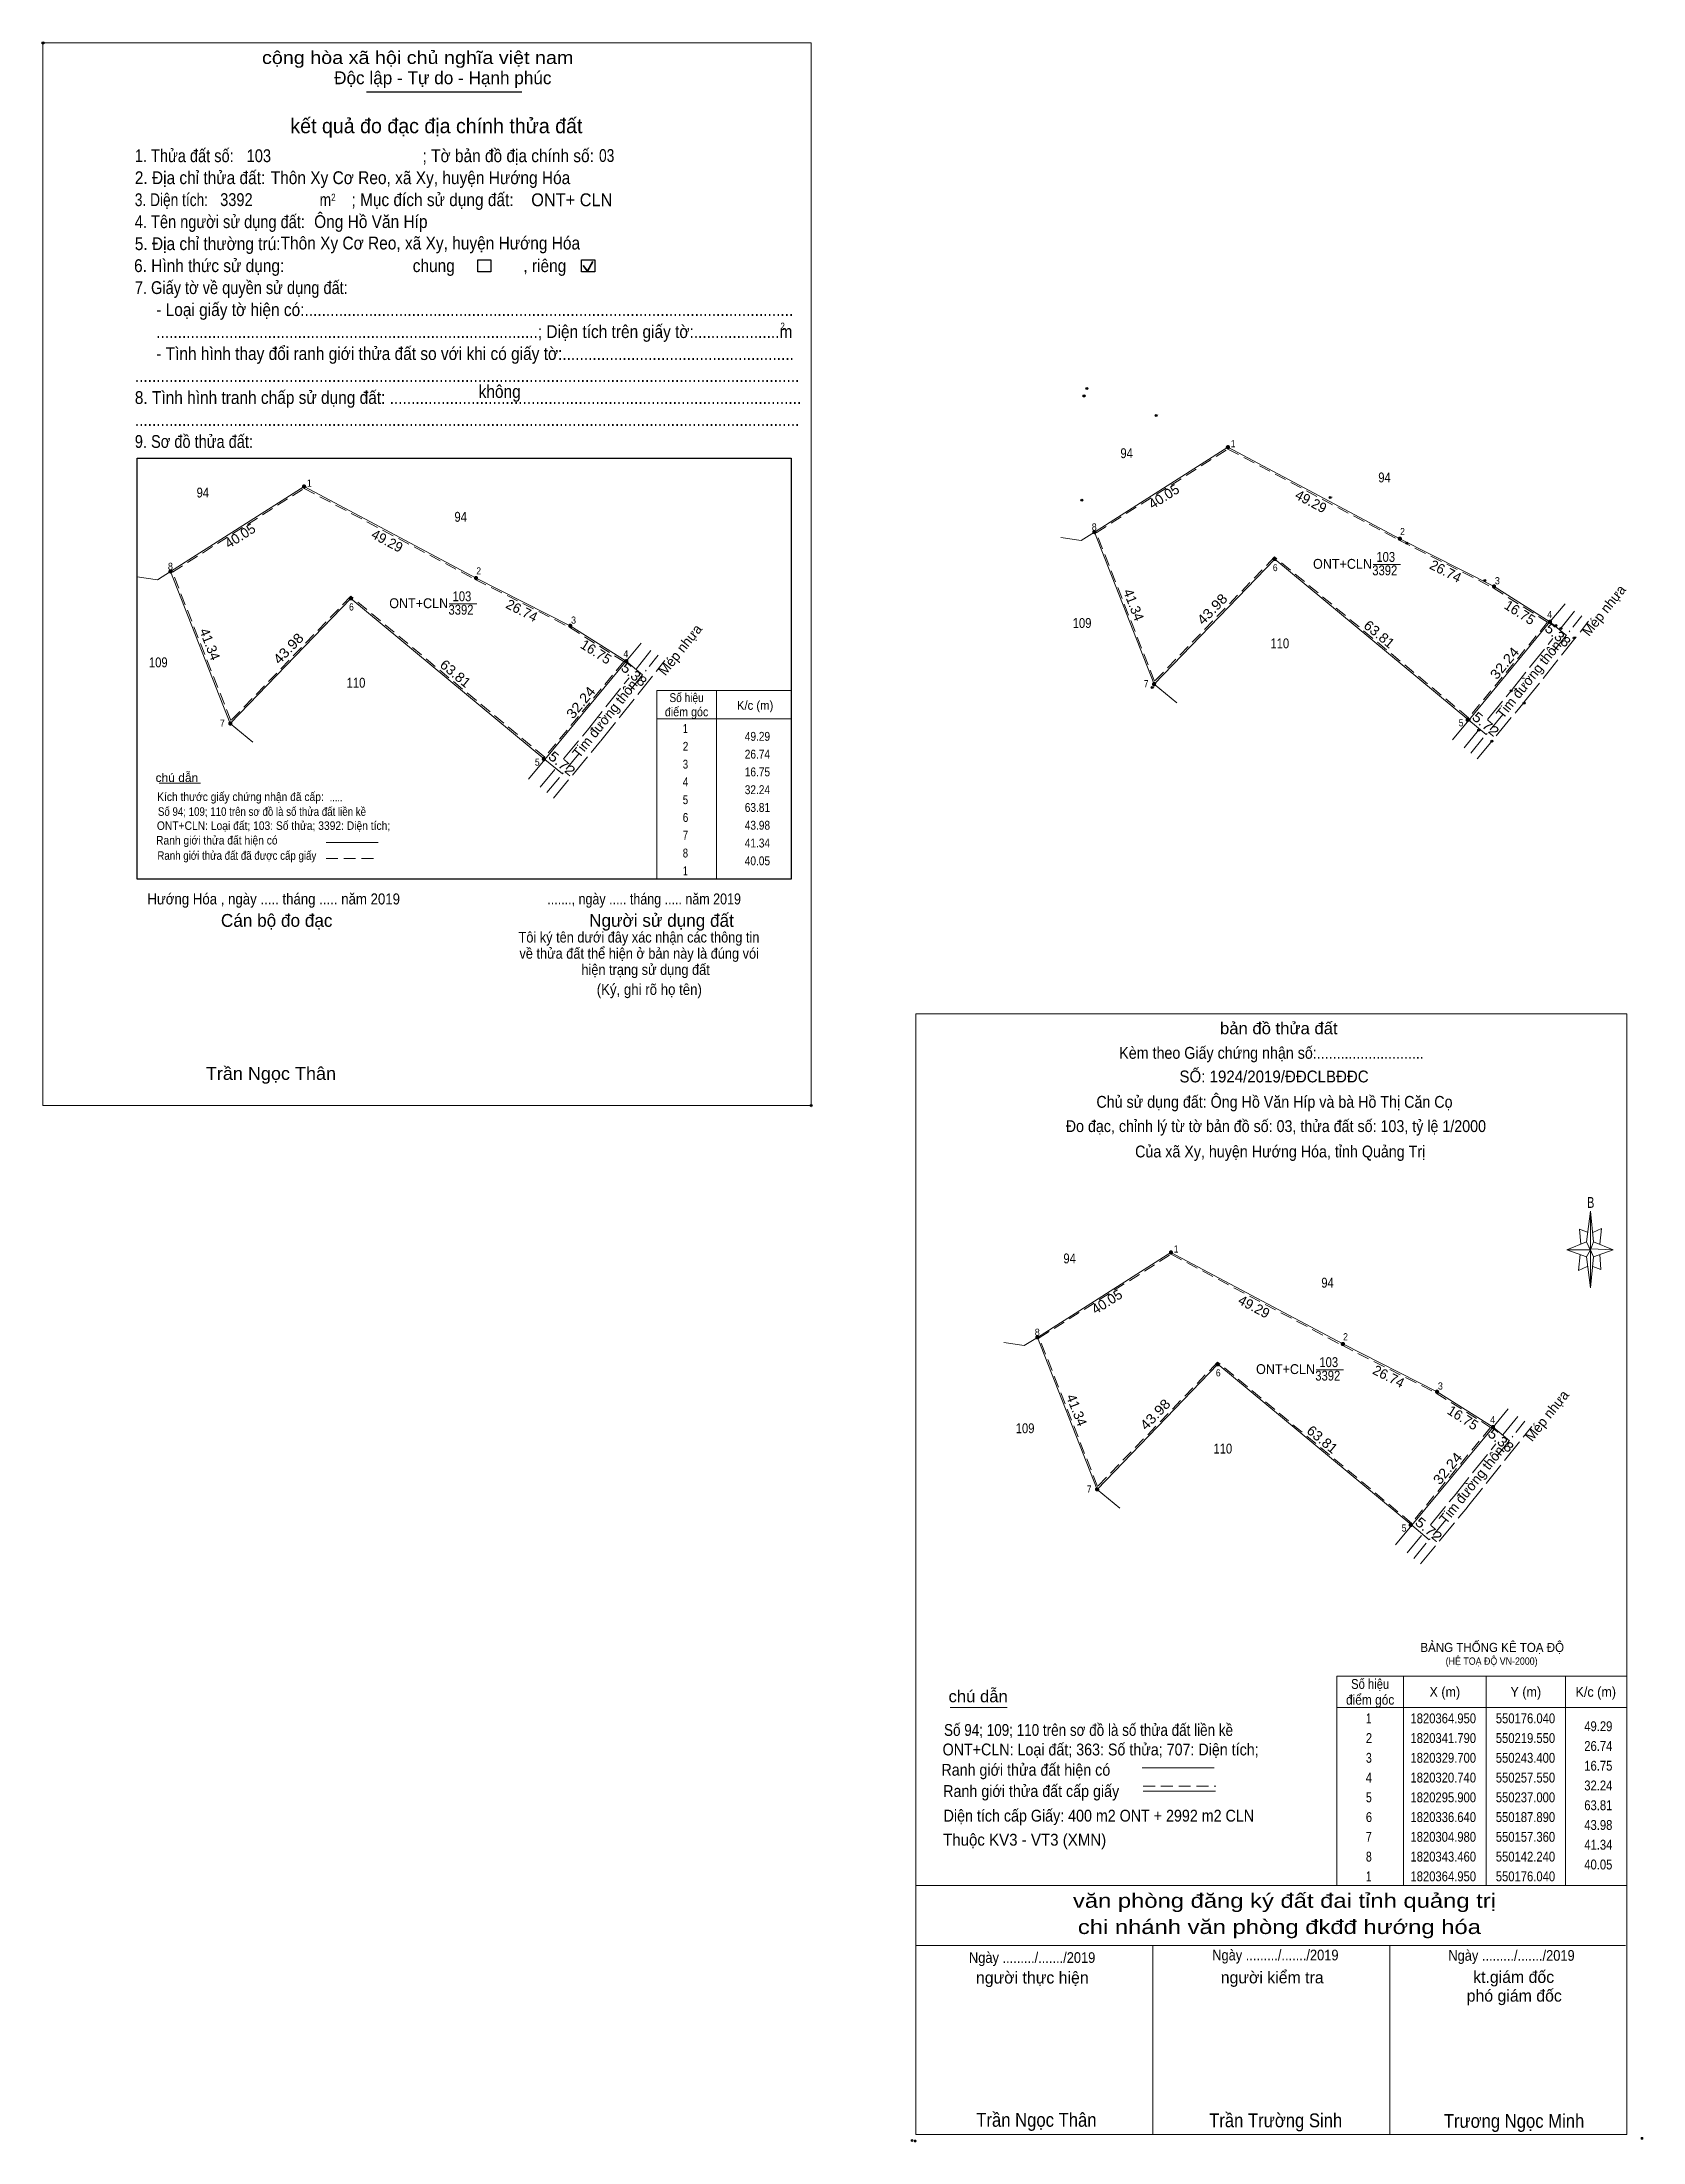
# Model space of a CAD drawing. Header units: metres. Extents: x 549876 to 550281, y 1819936 to 1820468.
import ezdxf
from ezdxf.enums import TextEntityAlignment as Align

# ---------------------------------------------------------------- set-up
doc = ezdxf.new("R2010")
doc.units = ezdxf.units.M
doc.header["$PDMODE"] = 32
doc.header["$PDSIZE"] = 0.5
for name, pattern in [('DOT_DASHED', [7.7, 5, -1.2, 0.3, -1.2]), ('LONG_DASHED', [7.5, 6, -1.5]), ('MEDIUM_DASHED', [4.5, 3, -1.5])]:
    doc.linetypes.add(name, pattern=pattern)
for name, color, linetype, lineweight in [('1', 7, 'Continuous', 13), ('10', 7, 'Continuous', 13), ('17', 7, 'Continuous', 13), ('2', 7, 'Continuous', 25), ('23', 7, 'Continuous', 13), ('5', 7, 'Continuous', 13), ('6', 7, 'Continuous', 13), ('63', 7, 'MEDIUM_DASHED', 13)]:
    doc.layers.add(name, color=color, linetype=linetype, lineweight=lineweight)
doc.layers.add('12', color=7, linetype='Continuous')

msp = doc.modelspace()

# ---------------------------------------------------------------- hatches: boundary and pattern name
at = {"layer": '63'}
for points in [[(550176.44, 1820364.95, 1), (550175.64, 1820364.95, 1)], [(550176.44, 1820364.95, 1), (550175.64, 1820364.95, 1)], [(549942.65, 1820354.99, 1), (549941.85, 1820354.99, 1)], [(549942.65, 1820354.99, 1), (549941.85, 1820354.99, 1)], [(550142.64, 1820343.46, 1), (550141.84, 1820343.46, 1)], [(550142.64, 1820343.46, 1), (550141.84, 1820343.46, 1)], [(550219.95, 1820341.79, 1), (550219.15, 1820341.79, 1)], [(549908.85, 1820333.5, 1), (549908.05, 1820333.5, 1)], [(549908.85, 1820333.5, 1), (549908.05, 1820333.5, 1)], [(549986.16, 1820331.83, 1), (549985.36, 1820331.83, 1)], [(550188.29, 1820336.64, 1), (550187.49, 1820336.64, 1)], [(549954.5, 1820326.68, 1), (549953.7, 1820326.68, 1)], [(550243.8, 1820329.7, 1), (550243, 1820329.7, 1)], [(550010.01, 1820319.74, 1), (550009.21, 1820319.74, 1)], [(550257.95, 1820320.74, 1), (550257.15, 1820320.74, 1)], [(550024.16, 1820310.78, 1), (550023.36, 1820310.78, 1)], [(550157.76, 1820304.98, 1), (550156.96, 1820304.98, 1)], [(549923.97, 1820295.02, 1), (549923.17, 1820295.02, 1)], [(550237.12, 1820295.95, 1), (550236.32, 1820295.95, 1)], [(550237.15, 1820295.98, 1), (550236.35, 1820295.98, 1)], [(550003.33, 1820285.99, 1), (550002.53, 1820285.99, 1)], [(550003.36, 1820286.02, 1), (550002.56, 1820286.02, 1)], [(550162.02, 1820161.15, 1), (550161.22, 1820161.15, 1)], [(550162.02, 1820161.15, 1), (550161.22, 1820161.15, 1)], [(550128.22, 1820139.66, 1), (550127.42, 1820139.66, 1)], [(550128.22, 1820139.66, 1), (550127.42, 1820139.66, 1)], [(550205.53, 1820137.99, 1), (550204.73, 1820137.99, 1)], [(550173.87, 1820132.84, 1), (550173.07, 1820132.84, 1)], [(550229.38, 1820125.9, 1), (550228.58, 1820125.9, 1)], [(550243.53, 1820116.94, 1), (550242.73, 1820116.94, 1)], [(550143.34, 1820101.18, 1), (550142.54, 1820101.18, 1)], [(550222.7, 1820092.15, 1), (550221.9, 1820092.15, 1)], [(550222.73, 1820092.18, 1), (550221.93, 1820092.18, 1)]]:
    msp.add_hatch(color=256, dxfattribs=at).paths.add_polyline_path(points)

# ---------------------------------------------------------------- linework, layer by layer
at = {"layer": '1'}
for points in [[(550176.04, 1820364.95), (550219.55, 1820341.79), (550243.4, 1820329.7), (550257.55, 1820320.74), (550237, 1820295.9), (550187.89, 1820336.64), (550157.36, 1820304.98), (550142.24, 1820343.46)], [(549942.25, 1820354.99), (549985.76, 1820331.83), (550009.61, 1820319.74), (550023.76, 1820310.78), (550003.21, 1820285.94), (549954.1, 1820326.68), (549923.57, 1820295.02), (549908.45, 1820333.5)], [(550161.62, 1820161.15), (550205.13, 1820137.99), (550228.98, 1820125.9), (550243.13, 1820116.94), (550222.58, 1820092.1), (550173.47, 1820132.84), (550142.94, 1820101.18), (550127.82, 1820139.66)]]:
    msp.add_lwpolyline(points, close=True, dxfattribs=at)
at = {"layer": '10'}
for p, q in [((550176.04, 1820364.95), (550219.55, 1820341.79)), ((549942.25, 1820354.99), (549985.76, 1820331.83)), ((550138.93, 1820341.36), (550142.24, 1820343.46)), ((550138.93, 1820341.36), (550133.78, 1820342.13)), ((549905.14, 1820331.4), (549899.99, 1820332.17)), ((549905.14, 1820331.4), (549908.45, 1820333.5)), ((550257.55, 1820320.74), (550243.4, 1820329.7)), ((550023.76, 1820310.78), (550009.61, 1820319.74)), ((550237, 1820295.9), (550257.55, 1820320.74)), ((550003.21, 1820285.94), (550023.76, 1820310.78)), ((550163.1, 1820300.22), (550157.36, 1820304.98)), ((549929.31, 1820290.26), (549923.57, 1820295.02)), ((550161.62, 1820161.15), (550205.13, 1820137.99)), ((550124.51, 1820137.56), (550119.36, 1820138.33)), ((550124.51, 1820137.56), (550127.82, 1820139.66)), ((550243.13, 1820116.94), (550228.98, 1820125.9)), ((550222.58, 1820092.1), (550243.13, 1820116.94)), ((550148.68, 1820096.42), (550142.94, 1820101.18))]:
    msp.add_line(p, q, dxfattribs=at)
for points in [[(550142.24, 1820343.46), (550176.04, 1820364.95), (550219.55, 1820341.79), (550243.4, 1820329.7)], [(549908.45, 1820333.5), (549942.25, 1820354.99), (549985.76, 1820331.83), (550009.61, 1820319.74)], [(550237, 1820295.9), (550187.89, 1820336.64), (550157.36, 1820304.98), (550142.24, 1820343.46)], [(550003.21, 1820285.94), (549954.1, 1820326.68), (549923.57, 1820295.02), (549908.45, 1820333.5)], [(550127.82, 1820139.66), (550161.62, 1820161.15), (550205.13, 1820137.99), (550228.98, 1820125.9)], [(550222.58, 1820092.1), (550173.47, 1820132.84), (550142.94, 1820101.18), (550127.82, 1820139.66)]]:
    msp.add_lwpolyline(points, dxfattribs=at)
at = {"layer": '12'}
for p in [(550140.32, 1820379.82), (550139.62, 1820377.91), (550157.89, 1820372.96), (550139.08, 1820351.51), (550201.95, 1820352.2), (550221.29, 1820340.66), (550187.89, 1820336.64), (550241.07, 1820331.18), (550259, 1820319.82), (550260.27, 1820319.03), (550263.66, 1820316.66), (550156.85, 1820304.12), (550157.36, 1820304.98), (550247.72, 1820303.29), (550251.05, 1820300.2), (550237, 1820295.9), (550239.5, 1820293.36), (550242.82, 1820290.54)]:
    msp.add_point(p, dxfattribs=at)
at = {"layer": '17'}
for p, q in [((549905.61, 1820279.9), (549916.03, 1820279.9)), ((550105.74, 1820045.95), (550120.22, 1820045.95))]:
    msp.add_line(p, q, dxfattribs=at)
at = {"layer": '2'}
for p, q in [((549958.05, 1820454.92), (549997.36, 1820454.92)), ((549900.01, 1820362.2), (550065.51, 1820362.2)), ((550065.51, 1820362.2), (550065.51, 1820255.66))]:
    msp.add_line(p, q, dxfattribs=at)
at = {"layer": '2', "lineweight": 35}
for p, q in [((550013.99, 1820409.54), (550015.34, 1820411.95)), ((550012.88, 1820410.97), (550013.99, 1820409.54))]:
    msp.add_line(p, q, dxfattribs=at)
at = {"layer": '2', "lineweight": 13}
msp.add_lwpolyline([(549876.17, 1820467.25), (550070.58, 1820467.25), (550070.58, 1820198.36), (549876.17, 1820198.36)], close=True, dxfattribs=at)
at = {"layer": '2'}
for points in [[(549986.18, 1820412.41), (549989.52, 1820412.41), (549989.52, 1820409.3), (549986.18, 1820409.3)], [(550012.45, 1820412.41), (550015.79, 1820412.41), (550015.79, 1820409.3), (550012.45, 1820409.3)]]:
    msp.add_lwpolyline(points, close=True, dxfattribs=at)
msp.add_lwpolyline([(550065.51, 1820255.66), (549900.01, 1820255.66), (549900.01, 1820362.2)], dxfattribs=at)
for p in [(549876.17, 1820467.25), (550070.57, 1820198.36)]:
    msp.add_point(p, dxfattribs=at)
at = {"layer": '23'}
for p, q in [((550257.55, 1820320.74), (550261.36, 1820325.34)), ((550023.76, 1820310.78), (550027.57, 1820315.38)), ((550232.87, 1820290.91), (550237, 1820295.9)), ((549999.08, 1820280.95), (550003.21, 1820285.94)), ((550243.13, 1820116.94), (550246.94, 1820121.54)), ((550218.45, 1820087.11), (550222.58, 1820092.1))]:
    msp.add_line(p, q, dxfattribs=at)
at = {"layer": '5'}
for p, q in [((550266.78, 1820163.82), (550267.78, 1820171.62)), ((550268.58, 1820163.82), (550273.58, 1820161.82)), ((550266.78, 1820160.02), (550261.78, 1820161.82)), ((550268.58, 1820160.02), (550267.78, 1820152.22)), ((550270.38, 1820156.82), (550268.38, 1820157.62)), ((550270.18, 1820160.62), (550270.38, 1820156.82)), ((550097.04, 1820000.94), (550277.04, 1820000.94)), ((550097.04, 1819985.74), (550276.64, 1819985.74)), ((550097.04, 1819985.74), (550276.64, 1819985.74)), ((550097.04, 1819985.74), (550276.64, 1819985.74)), ((550157.04, 1819937.94), (550157.04, 1819985.74)), ((550217.04, 1819937.94), (550217.04, 1819985.74))]:
    msp.add_line(p, q, dxfattribs=at)
for points in [[(550097.04, 1820221.54), (550277.04, 1820221.54), (550277.04, 1819937.94), (550097.04, 1819937.94)], [(550267.78, 1820171.62), (550268.58, 1820163.82), (550267.78, 1820161.82)], [(550267.78, 1820161.82), (550261.78, 1820161.82), (550266.78, 1820163.82), (550268.58, 1820160.02), (550273.58, 1820161.82), (550267.78, 1820162.02)], [(550267.78, 1820161.82), (550267.78, 1820152.22), (550266.78, 1820160.02)]]:
    msp.add_lwpolyline(points, close=True, dxfattribs=at)
for points in [[(550267.78, 1820161.82), (550266.78, 1820163.82), (550261.78, 1820161.82)], [(550267.18, 1820166.22), (550264.98, 1820167.02), (550265.38, 1820163.22)], [(550268.38, 1820166.22), (550270.58, 1820167.22), (550270.18, 1820163.22)], [(550265.18, 1820160.62), (550264.78, 1820156.62), (550266.98, 1820157.62)], [(550267.78, 1820161.82), (550268.58, 1820160.02), (550273.58, 1820161.82)], [(550277.04, 1819937.94), (550097.04, 1819937.94), (550097.04, 1819985.74)]]:
    msp.add_lwpolyline(points, dxfattribs=at)
for p in [(550096.1, 1819936.4), (550096.9, 1819936.26)]:
    msp.add_point(p, dxfattribs=at)
at = {"layer": '6'}
for p, q in [((549947.81, 1820264.92), (549960.97, 1820264.92)), ((550154.32, 1820030.69), (550172.6, 1820030.69)), ((550154.6, 1820024.83), (550172.88, 1820024.83))]:
    msp.add_line(p, q, dxfattribs=at)
at = {"layer": '6', "linetype": 'MEDIUM_DASHED'}
for p, q in [((549947.8, 1820260.86), (549961.04, 1820260.86)), ((550154.6, 1820026.07), (550173, 1820026.07))]:
    msp.add_line(p, q, dxfattribs=at)
at = {"layer": '6'}
msp.add_point((550280.84, 1819936.94), dxfattribs=at)
at = {"layer": '63', "linetype": 'Continuous'}
for p, q in [((550212.77, 1820335.25), (550219.72, 1820335.25)), ((549978.98, 1820325.29), (549985.93, 1820325.29)), ((550261.69, 1820317.31), (550257.55, 1820320.74)), ((550027.9, 1820307.35), (550023.76, 1820310.78)), ((550046.61, 1820303.36), (550046.61, 1820255.66)), ((550065.51, 1820303.36), (550065.51, 1820255.66)), ((550031.49, 1820296.16), (550065.51, 1820296.16)), ((550241.41, 1820292.25), (550237, 1820295.9)), ((550007.62, 1820282.29), (550003.21, 1820285.94)), ((550198.35, 1820131.45), (550205.3, 1820131.45)), ((550247.27, 1820113.51), (550243.13, 1820116.94)), ((550226.99, 1820088.45), (550222.58, 1820092.1)), ((550220.44, 1820053.94), (550220.44, 1820000.94)), ((550241.44, 1820053.94), (550241.44, 1820000.94)), ((550261.44, 1820053.94), (550261.44, 1820000.94)), ((550203.64, 1820045.94), (550277.04, 1820045.94))]:
    msp.add_line(p, q, dxfattribs=at)
at = {"layer": '63', "linetype": 'DOT_DASHED'}
for p, q in [((550258.55, 1820313.38), (550265.64, 1820322.27)), ((550024.76, 1820303.42), (550031.85, 1820312.31)), ((550237.48, 1820287.5), (550245.67, 1820297.39)), ((550003.69, 1820277.54), (550011.88, 1820287.43)), ((550244.13, 1820109.58), (550251.22, 1820118.47)), ((550223.06, 1820083.7), (550231.25, 1820093.59))]:
    msp.add_line(p, q, dxfattribs=at)
at = {"layer": '63', "linetype": 'LONG_DASHED'}
for p, q in [((550260.05, 1820318.77), (550263.93, 1820323.63)), ((550251.13, 1820300.57), (550267.34, 1820320.91)), ((550017.34, 1820290.61), (550033.55, 1820310.95)), ((550026.26, 1820308.81), (550030.14, 1820313.67)), ((550239.16, 1820286.11), (550251.08, 1820300.51)), ((550005.37, 1820276.15), (550017.29, 1820290.55)), ((550235.8, 1820288.89), (550239.48, 1820293.33)), ((550002.01, 1820278.93), (550005.69, 1820283.37)), ((550245.63, 1820114.97), (550249.51, 1820119.83)), ((550236.71, 1820096.77), (550252.92, 1820117.11)), ((550224.74, 1820082.31), (550236.66, 1820096.71)), ((550221.38, 1820085.09), (550225.06, 1820089.53))]:
    msp.add_line(p, q, dxfattribs=at)
at = {"layer": '63'}
for points in [[(550176.06, 1820364.49), (550219.37, 1820341.44), (550243.2, 1820329.35), (550256.95, 1820320.65), (550236.95, 1820296.46), (550187.86, 1820337.18), (550157.5, 1820305.71), (550142.73, 1820343.3)], [(549942.27, 1820354.53), (549985.58, 1820331.48), (550009.41, 1820319.39), (550023.16, 1820310.69), (550003.16, 1820286.5), (549954.07, 1820327.22), (549923.71, 1820295.75), (549908.94, 1820333.34)], [(550161.64, 1820160.69), (550204.95, 1820137.64), (550228.78, 1820125.55), (550242.53, 1820116.85), (550222.53, 1820092.66), (550173.44, 1820133.38), (550143.08, 1820101.91), (550128.31, 1820139.5)]]:
    msp.add_lwpolyline(points, close=True, dxfattribs=at)
at = {"layer": '63', "linetype": 'LONG_DASHED'}
for points in [[(550241.7, 1820296.01), (550247.72, 1820303.29), (550258.28, 1820316.54)], [(550007.91, 1820286.05), (550013.93, 1820293.33), (550024.49, 1820306.58)], [(550227.28, 1820092.21), (550233.3, 1820099.49), (550243.86, 1820112.74)]]:
    msp.add_lwpolyline(points, dxfattribs=at)
at = {"layer": '63', "linetype": 'Continuous'}
msp.add_lwpolyline([(550065.51, 1820255.66), (550031.49, 1820255.66), (550031.49, 1820303.36), (550065.51, 1820303.36)], dxfattribs=at)
msp.add_lwpolyline([(550203.64, 1820053.94), (550277.04, 1820053.94), (550277.04, 1820000.94), (550203.64, 1820000.94)], close=True, dxfattribs=at)
at = {"layer": '63'}
for centre in [(550176.04, 1820364.95), (550176.04, 1820364.95), (550176.04, 1820364.95), (549942.25, 1820354.99), (549942.25, 1820354.99), (549942.25, 1820354.99), (550142.24, 1820343.46), (550142.24, 1820343.46), (550219.55, 1820341.79), (549908.45, 1820333.5), (549908.45, 1820333.5), (549985.76, 1820331.83), (550187.89, 1820336.64), (549954.1, 1820326.68), (550243.4, 1820329.7), (550009.61, 1820319.74), (550257.55, 1820320.74), (550023.76, 1820310.78), (550157.36, 1820304.98), (549923.57, 1820295.02), (550236.72, 1820295.95), (550236.75, 1820295.98), (550002.93, 1820285.99), (550002.96, 1820286.02), (550161.62, 1820161.15), (550161.62, 1820161.15), (550161.62, 1820161.15), (550127.82, 1820139.66), (550127.82, 1820139.66), (550205.13, 1820137.99), (550173.47, 1820132.84), (550228.98, 1820125.9), (550243.13, 1820116.94), (550142.94, 1820101.18), (550222.3, 1820092.15), (550222.33, 1820092.18)]:
    msp.add_circle(centre, 0.4, dxfattribs=at)

# ---------------------------------------------------------------- texts
at = {"layer": '1'}
for s, width, p in [('103', 0.85, (550215.98, 1820335.93)), ('ONT+CLN', 0.95, (550205.045, 1820334.17)), ('3392', 0.85, (550215.74, 1820332.52)), ('ONT+CLN', 0.95, (549971.255, 1820324.21)), ('103', 0.85, (549982.19, 1820325.97)), ('3392', 0.85, (549981.95, 1820322.56)), ('ONT+CLN', 0.95, (550190.625, 1820130.37)), ('3392', 0.85, (550201.32, 1820128.72)), ('103', 0.85, (550201.56, 1820132.13))]:
    msp.add_text(s, height=2.5, dxfattribs=dict(at, width=width)).set_placement(p, align=Align.CENTER)
for s, height, width, p in [('BẢNG THỐNG KÊ TOẠ ĐỘ ', 2.3, 0.95, (550224.75, 1820060.03)), ('(HỆ TOẠ ĐỘ VN-2000)', 1.86, 0.9, (550231.15, 1820056.79))]:
    msp.add_text(s, height=height, dxfattribs=dict(at, width=width)).set_placement(p)
at = {"layer": '12'}
for s, width, p in [('126', 1.25, (550140.32, 1820379.82)), ('125', 1.25, (550139.62, 1820377.91)), ('124', 1.3, (550157.89, 1820372.96)), ('127', 1.25, (550139.08, 1820351.51)), ('123', 1.25, (550201.95, 1820352.2)), ('122', 1.25, (550221.29, 1820340.66)), ('130', 1.25, (550187.89, 1820336.64)), ('121', 1.25, (550241.07, 1820331.18)), ('120', 1.25, (550259, 1820319.82)), ('119', 1.3, (550260.27, 1820319.03)), ('118', 1.25, (550263.66, 1820316.66)), ('129', 1.3, (550156.85, 1820304.12)), ('128', 1.25, (550157.36, 1820304.98)), ('117', 1.25, (550247.72, 1820303.29)), ('116', 1.25, (550251.05, 1820300.2)), ('113', 1.25, (550237, 1820295.9)), ('114', 1.25, (550239.5, 1820293.36)), ('115', 1.3, (550242.82, 1820290.54))]:
    msp.add_text(s, height=0.2, dxfattribs=dict(at, width=width)).set_placement(p)
at = {"layer": '2'}
for s, height, width, p in [('cộng hòa xã hội chủ nghĩa việt nam', 3.245, 1.15, (549931.6, 1820461.94)), ('1. Thửa đất số:', 3.245, 0.85, (549899.41, 1820437.09)), ('103', 3.25, 0.85, (549927.72, 1820437.09)), ('; Tờ bản đồ địa chính số:', 3.245, 0.9, (549972.22, 1820437.09)), ('03', 3.249, 0.8, (550016.89, 1820437.14)), ('2. Địa chỉ thửa đất:', 3.245, 0.9, (549899.41, 1820431.53)), ('Thôn Xy Cơ Reo, xã Xy, huyện Hướng Hóa', 3.25, 0.9, (549933.81, 1820431.53)), ('3. Diện tích:', 3.245, 0.8, (549899.41, 1820425.96)), ('3392', 3.25, 0.85, (549921.01, 1820425.98)), ('m', 3.245, 0.8, (549946.19, 1820425.96)), ('2', 1.854, 0.8, (549949.11, 1820427.26)), ('; Mục đích sử dụng đất:', 3.245, 0.9, (549954.23, 1820425.96)), ('ONT+ CLN', 3.25, 0.95, (549999.73, 1820425.94)), ('4. Tên người sử dụng đất:', 3.245, 0.85, (549899.41, 1820420.4)), ('Ông Hồ Văn Híp', 3.25, 0.9, (549944.79, 1820420.42)), ('5. Địa chỉ thường trú:', 3.245, 0.9, (549899.41, 1820414.83)), ('Thôn Xy Cơ Reo, xã Xy, huyện Hướng Hóa', 3.25, 0.9, (549936.3, 1820414.99)), ('6. Hình thức sử dụng:', 3.245, 0.9, (549899.22, 1820409.27)), ('chung                , riêng', 3.245, 0.9, (549969.74, 1820409.27)), ('7. Giấy tờ về quyền sử dụng đất:', 3.245, 0.85, (549899.41, 1820403.71)), ('     - Loại giấy tờ hiện có:..................................................................................................................', 3.245, 0.9, (549899.41, 1820398.15)), ('     .........................................................................................; Diện tích trên giấy tờ:....................m', 3.245, 0.9, (549899.41, 1820392.58)), ('2', 1.854, 0.8, (550062.79, 1820394.63)), ('     - Tình hình thay đổi ranh giới thửa đất so với khi có giấy tờ:......................................................', 3.245, 0.9, (549899.41, 1820387.02)), ('...........................................................................................................................................................', 3.245, 0.9, (549899.41, 1820381.45)), ('không', 3.245, 0.9, (549986.43, 1820377.42)), ('8. Tình hình tranh chấp sử dụng đất: ................................................................................................', 3.245, 0.9, (549899.41, 1820375.89)), ('...........................................................................................................................................................', 3.245, 0.9, (549899.41, 1820370.33)), ('9. Sơ đồ thửa đất:', 3.245, 0.85, (549899.41, 1820364.77)), ('Hướng Hóa , ngày ..... tháng ..... năm 2019', 2.779, 0.9, (549902.59, 1820249.23)), ('......., ngày ..... tháng ..... năm 2019', 2.779, 0.85, (550003.81, 1820249.23)), ('(Ký, ghi rõ họ tên)', 2.782, 0.9, (550016.31, 1820226.33)), ('Trần Ngọc Thân', 3.247, 1.05, (549917.39, 1820204.82))]:
    msp.add_text(s, height=height, dxfattribs=dict(at, width=width)).set_placement(p)
for s, p in [('Độc lập - Tự do - Hạnh phúc', (549949.85, 1820456.82)), ('Cán bộ đo đạc', (549921.2, 1820243.56)), ('Người sử dụng đất', (550014.38, 1820243.56))]:
    msp.add_text(s, height=3.245, dxfattribs=at).set_placement(p)
for s, height, p in [('kết quả đo đạc địa chính thửa đất', 3.709, (549975.73, 1820444.42)), ('.', 0.927, (550070.561, 1820197.86))]:
    msp.add_text(s, height=height, dxfattribs=at).set_placement(p, align=Align.CENTER)
for s, height, width, p in [('.....', 1.8, 0.95, (549950.345, 1820275.34)), ('Tôi ký tên dưới đây xác nhận các thông tin', 2.681, 0.9, (550026.995, 1820239.59)), ('về thửa đất thể hiện ở bản này là đúng vói', 2.681, 0.9, (550027.05, 1820235.49)), ('hiện trạng sử dụng đất', 2.681, 0.9, (550028.67, 1820231.39))]:
    msp.add_text(s, height=height, dxfattribs=dict(at, width=width)).set_placement(p, align=Align.CENTER)
at = {"layer": '5'}
for s, height, width, p in [('bản đồ thửa đất', 3, 1.05, (550188.92, 1820216.38)), ('Kèm theo Giấy chứng nhận số:...........................', 3, 0.9, (550187.08, 1820210.16)), ('SỐ: 1924/2019/ĐĐCLBĐĐC', 3, 0.95, (550187.72, 1820204.18)), ('Chủ sử dụng đất: Ông Hồ Văn Híp và bà Hồ Thị Căn Cọ', 3, 0.9, (550187.825, 1820197.76)), ('Đo đạc, chỉnh lý từ tờ bản đồ số: 03, thửa đất số: 103, tỷ lệ 1/2000 ', 3, 0.9, (550188.685, 1820191.62)), ('Của xã Xy, huyện Hướng Hóa, tỉnh Quảng Trị', 3, 0.9, (550189.275, 1820185.2)), ('B', 2.755, 0.75, (550267.855, 1820172.42)), ('văn phòng đăng ký đất đai tỉnh quảng trị', 3.6, 1.25, (550190.355, 1819995.29)), ('chi nhánh văn phòng đkđđ hướng hóa', 3.6, 1.25, (550189.07, 1819988.65)), ('Ngày ........./......./2019', 2.7, 0.9, (550126.495, 1819981.34)), ('Ngày ........./......./2019', 2.7, 0.9, (550188.055, 1819981.98)), ('Ngày ........./......./2019', 2.7, 0.9, (550247.815, 1819981.88)), ('Trần Ngọc Thân', 3.5, 0.9, (550127.575, 1819939.86)), ('Trần Trường Sinh', 3.5, 0.9, (550188.13, 1819939.74)), ('Trương Ngọc Minh', 3.5, 0.9, (550248.455, 1819939.6))]:
    msp.add_text(s, height=height, dxfattribs=dict(at, width=width)).set_placement(p, align=Align.CENTER)
for s, p in [('người thực hiện', (550126.545, 1819976.12)), ('người kiểm tra', (550187.255, 1819976.16)), ('kt.giám đốc', (550248.35, 1819976.28)), ('phó giám đốc', (550248.51, 1819971.54))]:
    msp.add_text(s, height=3, dxfattribs=at).set_placement(p, align=Align.CENTER)
at = {"layer": '6'}
for s, height, width, p in [('chú dẫn', 2.16, 1.05, (549904.67, 1820280.22)), ('Kích thước giấy chứng nhận đã cấp:', 2.16, 0.9, (549905.06, 1820275.4)), ('Số 94; 109; 110 trên sơ đồ là số thửa đất liền kề', 2.16, 0.85, (549905.26, 1820271.65)), ('ONT+CLN: Loại đất; 103: Số thửa; 3392: Diện tích;', 2.16, 0.9, (549905, 1820268.09)), ('Ranh giới thửa đất hiện có ', 2.16, 0.9, (549904.78, 1820264.39)), ('Ranh giới thửa đất đã được cấp giấy', 2.16, 0.85, (549905.12, 1820260.52)), ('chú dẫn', 3, 1.05, (550105.34, 1820047.31)), ('Số 94; 109; 110 trên sơ đồ là số thửa đất liền kề', 3, 0.85, (550104.2, 1820038.79)), ('ONT+CLN: Loại đất; 363: Số thửa; 707: Diện tích;', 3, 0.9, (550103.84, 1820033.85)), ('Ranh giới thửa đất hiện có ', 3, 0.9, (550103.54, 1820028.71)), ('Ranh giới thửa đất cấp giấy', 3, 0.9, (550104, 1820023.33)), ('Diện tích cấp Giấy: 400 m2 ONT + 2992 m2 CLN', 3, 0.9, (550104.1, 1820017.1)), ('Thuộc KV3 - VT3 (XMN)', 3, 0.95, (550103.95, 1820011.01))]:
    msp.add_text(s, height=height, dxfattribs=dict(at, width=width)).set_placement(p)
at = {"layer": '63'}
for s, height, width, p in [('94', 2.5, 0.85, (550150.415, 1820362.18)), ('94', 2.5, 0.85, (550215.675, 1820356.04)), ('94', 2.5, 0.85, (549916.625, 1820352.22)), ('94', 2.5, 0.85, (549981.885, 1820346.08)), ('109', 2.5, 0.85, (550139.135, 1820319.2)), ('110', 2.5, 0.85, (550189.175, 1820314.05)), ('109', 2.5, 0.85, (549905.345, 1820309.24)), ('110', 2.5, 0.85, (549955.385, 1820304.09)), ('Số hiệu', 2.25, 0.85, (550039.045, 1820300.44)), ('K/c (m)', 2.25, 0.95, (550056.39, 1820298.48)), ('điểm góc', 2.25, 0.9, (550039.05, 1820296.84)), (' 1', 2.25, 0.75, (550038.415, 1820292.61)), (' 2', 2.25, 0.85, (550038.425, 1820288.11)), (' 3', 2.25, 0.8, (550038.42, 1820283.61)), (' 4', 2.25, 0.85, (550038.42, 1820279.11)), (' 5', 2.25, 0.8, (550038.42, 1820274.61)), (' 6', 2.25, 0.85, (550038.425, 1820270.11)), (' 8', 2.25, 0.8, (550038.42, 1820261.11)), (' 7', 2.25, 0.8, (550038.42, 1820265.61)), (' 1', 2.25, 0.75, (550038.415, 1820256.61)), ('94', 2.5, 0.85, (550135.995, 1820158.38)), ('94', 2.5, 0.85, (550201.255, 1820152.24)), ('109', 2.5, 0.85, (550124.715, 1820115.4)), ('110', 2.5, 0.85, (550174.755, 1820110.25)), ('Số hiệu', 2.5, 0.85, (550212.04, 1820050.69)), ('X (m)', 2.5, 0.95, (550230.94, 1820048.69)), ('Y (m)', 2.5, 0.95, (550251.435, 1820048.69)), ('K/c (m)', 2.5, 0.95, (550269.14, 1820048.69)), ('điểm góc', 2.5, 0.9, (550212.04, 1820046.69)), (' 1', 2.5, 0.75, (550211.335, 1820041.99)), ('1820364.950', 2.5, 0.85, (550230.54, 1820041.99)), ('550176.040', 2.5, 0.85, (550251.345, 1820041.99)), (' 3', 2.5, 0.8, (550211.34, 1820031.99)), (' 2', 2.5, 0.85, (550211.34, 1820036.99)), ('1820341.790', 2.5, 0.85, (550230.54, 1820036.99)), ('1820329.700', 2.5, 0.85, (550230.54, 1820031.99)), ('550219.550', 2.5, 0.85, (550251.345, 1820036.99)), ('550243.400', 2.5, 0.85, (550251.345, 1820031.99)), (' 4', 2.5, 0.85, (550211.335, 1820026.99)), ('1820320.740', 2.5, 0.85, (550230.54, 1820026.99)), ('550257.550', 2.5, 0.85, (550251.345, 1820026.99)), (' 5', 2.5, 0.8, (550211.34, 1820021.99)), ('1820295.900', 2.5, 0.85, (550230.54, 1820021.99)), ('550237.000', 2.5, 0.85, (550251.345, 1820021.99)), (' 6', 2.5, 0.85, (550211.34, 1820016.99)), ('1820336.640', 2.5, 0.85, (550230.54, 1820016.99)), ('550187.890', 2.5, 0.85, (550251.345, 1820016.99)), (' 7', 2.5, 0.8, (550211.34, 1820011.99)), ('1820304.980', 2.5, 0.85, (550230.54, 1820011.99)), ('550157.360', 2.5, 0.85, (550251.345, 1820011.99)), (' 8', 2.5, 0.8, (550211.34, 1820006.99)), ('1820343.460', 2.5, 0.85, (550230.54, 1820006.99)), ('550142.240', 2.5, 0.85, (550251.345, 1820006.99)), (' 1', 2.5, 0.75, (550211.335, 1820001.99)), ('1820364.950', 2.5, 0.85, (550230.54, 1820001.99)), ('550176.040', 2.5, 0.85, (550251.345, 1820001.99))]:
    msp.add_text(s, height=height, dxfattribs=dict(at, width=width)).set_placement(p, align=Align.CENTER)
for s, height, width, p in [(' 1', 1.8, 0.9, (550177.96, 1820364.93)), (' 1', 1.8, 0.9, (549944.17, 1820354.97)), (' 8', 1.8, 0.95, (550142.85, 1820343.86)), (' 2', 1.8, 0.9, (550220.83, 1820342.71)), (' 8', 1.8, 0.95, (549909.06, 1820333.9)), (' 2', 1.8, 0.9, (549987.04, 1820332.75)), (' 6', 1.8, 0.9, (550188.62, 1820333.58)), (' 3', 1.8, 0.95, (550244.87, 1820330.25)), (' 6', 1.8, 0.9, (549954.83, 1820323.62)), (' 3', 1.8, 0.95, (550011.08, 1820320.29)), (' 4', 1.8, 0.95, (550258.1, 1820321.72)), (' 4', 1.8, 0.95, (550024.31, 1820311.76)), (' 7', 1.8, 0.9, (550155.96, 1820304.19)), (' 7', 1.8, 0.9, (549922.17, 1820294.23)), (' 5', 1.8, 0.9, (550235.65, 1820294.3)), ('49.29', 2.25, 0.85, (550060.18, 1820290.64)), (' 5', 1.8, 0.9, (550001.86, 1820284.34)), ('26.74', 2.25, 0.85, (550060.17, 1820286.14)), ('32.24', 2.25, 0.85, (550060.17, 1820277.14)), ('16.75', 2.25, 0.85, (550060.17, 1820281.64)), ('63.81', 2.25, 0.85, (550060.17, 1820272.64)), ('43.98', 2.25, 0.85, (550060.17, 1820268.14)), ('41.34', 2.25, 0.85, (550060.17, 1820263.64)), ('40.05', 2.25, 0.85, (550060.17, 1820259.14)), (' 1', 1.8, 0.9, (550163.54, 1820161.13)), (' 8', 1.8, 0.95, (550128.43, 1820140.06)), (' 2', 1.8, 0.9, (550206.41, 1820138.91)), (' 6', 1.8, 0.9, (550174.2, 1820129.78)), (' 3', 1.8, 0.95, (550230.45, 1820126.45)), (' 4', 1.8, 0.95, (550243.68, 1820117.92)), (' 7', 1.8, 0.9, (550141.54, 1820100.39)), (' 5', 1.8, 0.9, (550221.23, 1820090.5)), ('49.29', 2.5, 0.85, (550273.34, 1820039.99)), ('26.74', 2.5, 0.85, (550273.34, 1820034.99)), ('16.75', 2.5, 0.85, (550273.34, 1820029.99)), ('32.24', 2.5, 0.85, (550273.34, 1820024.99)), ('63.81', 2.5, 0.85, (550273.34, 1820019.99)), ('43.98', 2.5, 0.85, (550273.34, 1820014.99)), ('41.34', 2.5, 0.85, (550273.34, 1820009.99)), ('40.05', 2.5, 0.85, (550273.34, 1820004.99))]:
    msp.add_text(s, height=height, dxfattribs=dict(at, width=width)).set_placement(p, align=Align.RIGHT)
for s, rotation, p in [('40.05', 32.448, (550160.519, 1820351.422)), ('49.29', 331.974, (550196.483, 1820350.122)), ('40.05', 32.448, (549926.729, 1820341.462)), ('49.29', 331.974, (549962.693, 1820340.162)), ('26.74', 333.119, (550230.575, 1820332.451)), ('41.34', 291.451, (550151.018, 1820324.592)), ('Mép nhựa', 51.447, (550272.193, 1820322.861)), ('26.74', 333.119, (549996.785, 1820322.491)), ('16.75', 327.657, (550249.256, 1820322.049)), ('41.34', 291.451, (549917.228, 1820314.632)), ('Mép nhựa', 51.447, (550038.403, 1820312.901)), ('16.75', 327.657, (550015.466, 1820312.089)), ('Tim đường thôn', 51.447, (550253.141, 1820305.396)), ('Tim đường thôn', 51.447, (550019.351, 1820295.436)), ('40.05', 32.448, (550146.099, 1820147.622)), ('49.29', 331.974, (550182.063, 1820146.322)), ('26.74', 333.119, (550216.155, 1820128.651)), ('41.34', 291.451, (550136.598, 1820120.792)), ('Mép nhựa', 51.447, (550257.773, 1820119.061)), ('16.75', 327.657, (550234.836, 1820118.249)), ('Tim đường thôn', 51.447, (550238.721, 1820101.596))]:
    msp.add_text(s, height=2.5, rotation=rotation, dxfattribs=at).set_placement(p, align=Align.CENTER)
for s, rotation, width, p in [('43.98', 46.041, 1.1, (550172.964, 1820323.087)), ('43.98', 46.041, 1.1, (549939.174, 1820313.127)), ('63.81', 320.322, 1.05, (550213.552, 1820316.652)), ('5.38', 320.358, 1.1, (550258.758, 1820316.395)), ('63.81', 320.322, 1.05, (549979.762, 1820306.692)), ('32.24', 50.399, 1.1, (550247.023, 1820309.483)), ('5.38', 320.358, 1.1, (550024.968, 1820306.435)), ('32.24', 50.399, 1.1, (550013.233, 1820299.523)), ('5.72', 320.387, 1.15, (550240.493, 1820293.878)), ('5.72', 320.387, 1.15, (550006.703, 1820283.918)), ('43.98', 46.041, 1.1, (550158.544, 1820119.287)), ('63.81', 320.322, 1.05, (550199.132, 1820112.852)), ('5.38', 320.358, 1.1, (550244.338, 1820112.595)), ('32.24', 50.399, 1.1, (550232.603, 1820105.683)), ('5.72', 320.387, 1.15, (550226.073, 1820090.078))]:
    msp.add_text(s, height=2.5, rotation=rotation, dxfattribs=dict(at, width=width)).set_placement(p, align=Align.CENTER)

doc.saveas('drawing.dxf')
